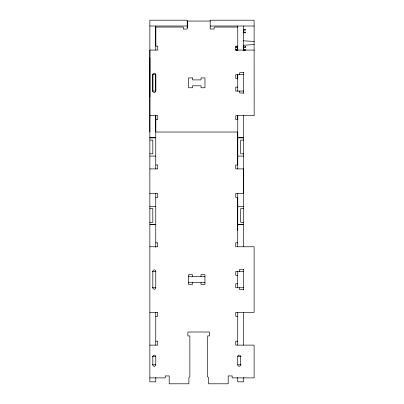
<?xml version="1.0" encoding="UTF-8"?>
<svg xmlns="http://www.w3.org/2000/svg" width="404" height="404" viewBox="0 0 404 404"><rect width="100%" height="100%" fill="white"/><g stroke="black" fill="none" stroke-linecap="round" stroke-linejoin="round"><path stroke-width="0.61" d="M149.859 132.027L149.889 50.066L157.757 50.066L157.757 46.132L155.792 46.132L155.792 27.053L183.33 27.053L183.33 29.017L187.264 29.017L187.264 21.053L210.211 21.053M149.859 96.975L149.859 57.964M155.762 115.635L155.762 168.907M243.375 45.238L253.55 44.617A1.975 0.343 0 0 1 253.97 44.607L254.111 44.607M149.859 26.013L187.234 26.013M210.181 26.013L254.111 26.013M237.749 27.053L214.145 27.053L214.145 29.017L210.211 29.017L210.181 20.2L254.111 20.2L254.141 115.635L235.779 115.635L235.779 119.569L237.749 119.569L237.719 115.221M243.127 29.401L245.587 29.401L245.587 30.083L243.622 30.083L243.622 32.133L245.587 32.133L245.587 32.815L243.127 32.815M237.749 46.132L235.779 46.132L235.754 50.273L237.597 50.273M235.754 46.859L237.597 46.859M243.127 46.859L245.587 46.859M235.754 47.541L237.719 47.541M243.622 47.541L245.587 47.541L245.587 46.379M235.754 49.591L237.719 49.591L237.719 46.379M235.779 50.066L254.141 50.066M243.127 50.273L245.587 50.273L245.587 49.591L243.622 49.591L243.622 46.379M243.647 72.69L239.713 72.69L239.713 74.654M152.222 74.654L155.762 74.654L155.792 91.046A1.475 1.475 0 0 1 154.313 92.521A1.475 1.475 0 0 1 152.838 91.046L152.813 74.654A1.475 1.475 0 0 1 154.313 73.18A1.475 1.475 0 0 1 155.792 74.654L155.762 91.046L152.222 91.046M243.647 74.654L235.779 74.654L235.779 78.588L237.749 78.588M237.749 87.112L235.779 87.112L235.779 91.046L243.647 91.046M243.647 93.011L239.713 93.011L239.713 91.046M149.859 115.635L157.757 115.635L157.757 119.569L155.792 119.569L155.762 115.221M149.859 137.744L154.777 137.744M238.734 137.744L243.647 137.744M149.859 137.825L155.762 137.825M237.749 137.825L243.647 137.825M149.859 140.072L152.813 140.072L152.813 153.843L149.859 153.843M243.647 140.072L240.698 140.072L240.698 153.843L243.647 153.843M149.859 156.085L155.762 156.085M237.749 156.085L243.647 156.085M155.762 164.973L157.727 164.973L157.727 168.907L149.859 168.907M243.647 168.907L235.754 168.907L235.754 164.973L237.719 164.973L237.719 132.027L155.762 132.027L155.792 119.569M149.859 193.496L157.727 193.496L157.727 197.43L155.762 197.43M243.647 193.496L235.754 193.496L235.754 197.43L237.719 197.43L237.719 246.768M149.859 206.313L155.762 206.313M237.749 206.313L243.647 206.313M149.859 208.56L152.813 208.56L152.813 222.326L149.859 222.326M243.647 208.56L240.698 208.56L240.698 222.326L243.647 222.326M149.859 224.573L155.762 224.573M237.749 224.573L243.647 224.573M150.844 224.654L155.762 224.654M237.749 224.654L242.668 224.654M237.719 230.376L237.749 193.496M155.762 242.834L157.727 242.834L157.727 246.768L149.859 246.768M237.719 242.834L235.754 242.834L235.754 246.768L254.111 246.768L254.111 312.332L235.754 312.332L235.754 316.266L237.719 316.266M243.622 269.387L239.688 269.387L239.688 271.352M152.222 271.352L155.762 271.352L155.762 287.744A1.475 1.475 0 0 1 154.288 289.219A1.475 1.475 0 0 1 152.813 287.744L152.813 271.352A1.475 1.475 0 0 1 154.288 269.877A1.475 1.475 0 0 1 155.762 271.352M243.622 271.352L235.754 271.352L235.754 275.286L237.719 275.286M188.547 276.599L204.934 276.599M188.547 282.502L204.934 282.502M237.719 283.81L235.754 283.81L235.754 287.744L243.622 287.744M152.222 287.744L155.762 287.744M243.622 289.713L239.688 289.713L239.688 287.744M149.859 312.332L157.727 312.332L157.727 316.266L155.762 316.266M155.762 341.183L157.727 341.183L157.727 345.117L149.859 345.117M237.719 341.183L235.754 341.183L235.754 345.117L254.111 345.117L254.111 377.897L232.148 377.897L232.148 375.932L228.215 375.932L228.215 383.8L208.54 383.8L208.54 377.897A0.985 0.985 0 0 0 207.56 376.917L207.56 335.936L209.524 335.936L209.524 332.002L187.89 332.002L187.89 335.936L189.855 335.936L189.855 376.917A0.985 0.985 0 0 0 188.87 377.897L188.87 383.8L169.2 383.8L169.2 375.932L165.266 375.932L165.266 377.897L149.859 377.897M152.318 356.591L155.762 356.591L155.762 364.787A1.475 1.475 0 0 1 154.288 366.261A1.475 1.475 0 0 1 152.813 364.787L152.813 356.591A1.475 1.475 0 0 1 154.288 355.116A1.475 1.475 0 0 1 155.762 356.591M237.719 356.591A1.475 1.475 0 0 1 239.193 355.116A1.475 1.475 0 0 1 240.668 356.591L240.668 364.787A1.475 1.475 0 0 1 239.193 366.261A1.475 1.475 0 0 1 237.719 364.787L237.719 356.591L241.163 356.591M152.318 364.787L155.762 364.787M237.719 364.787L241.163 364.787M254.111 41.435L253.97 41.43A1.924 0.313 0.1 0 1 253.561 41.415L243.198 40.789M243.647 25.987L243.647 50.424M243.647 72.407L243.647 93.294M243.647 115.125L243.622 246.768M243.622 168.907L243.622 193.496M243.622 269.104L243.622 289.991M243.622 312.332L243.622 345.117M243.622 377.472L243.622 381.831L237.719 381.831L237.719 377.472M237.749 25.987L237.749 50.424M237.749 74.654L237.749 91.289M237.749 115.635L237.749 168.907M237.719 74.831L237.719 79.048M237.719 271.352L237.719 287.744M237.719 312.332L237.719 345.117M201.015 276.599L201.015 274.634L204.949 274.634L204.949 284.466L201.015 284.466L201.015 282.502M192.491 276.599L192.491 274.634L188.557 274.634L188.557 284.466L192.491 284.466L192.491 282.502M187.234 27.836L187.234 20.2L149.859 20.2L149.859 381.831L155.762 381.831L155.762 377.472M155.762 26.013L155.762 50.086M155.762 193.496L155.762 247.304M155.762 312.332L155.762 345.117M152.838 74.654L152.838 91.046M192.521 77.932L188.587 77.932L188.587 87.769L192.521 87.769L192.521 85.8L201.046 85.8L201.046 87.769L204.98 87.769L204.98 77.932L201.046 77.932L201.046 79.901L192.521 79.901L192.521 77.932"/></g></svg>
